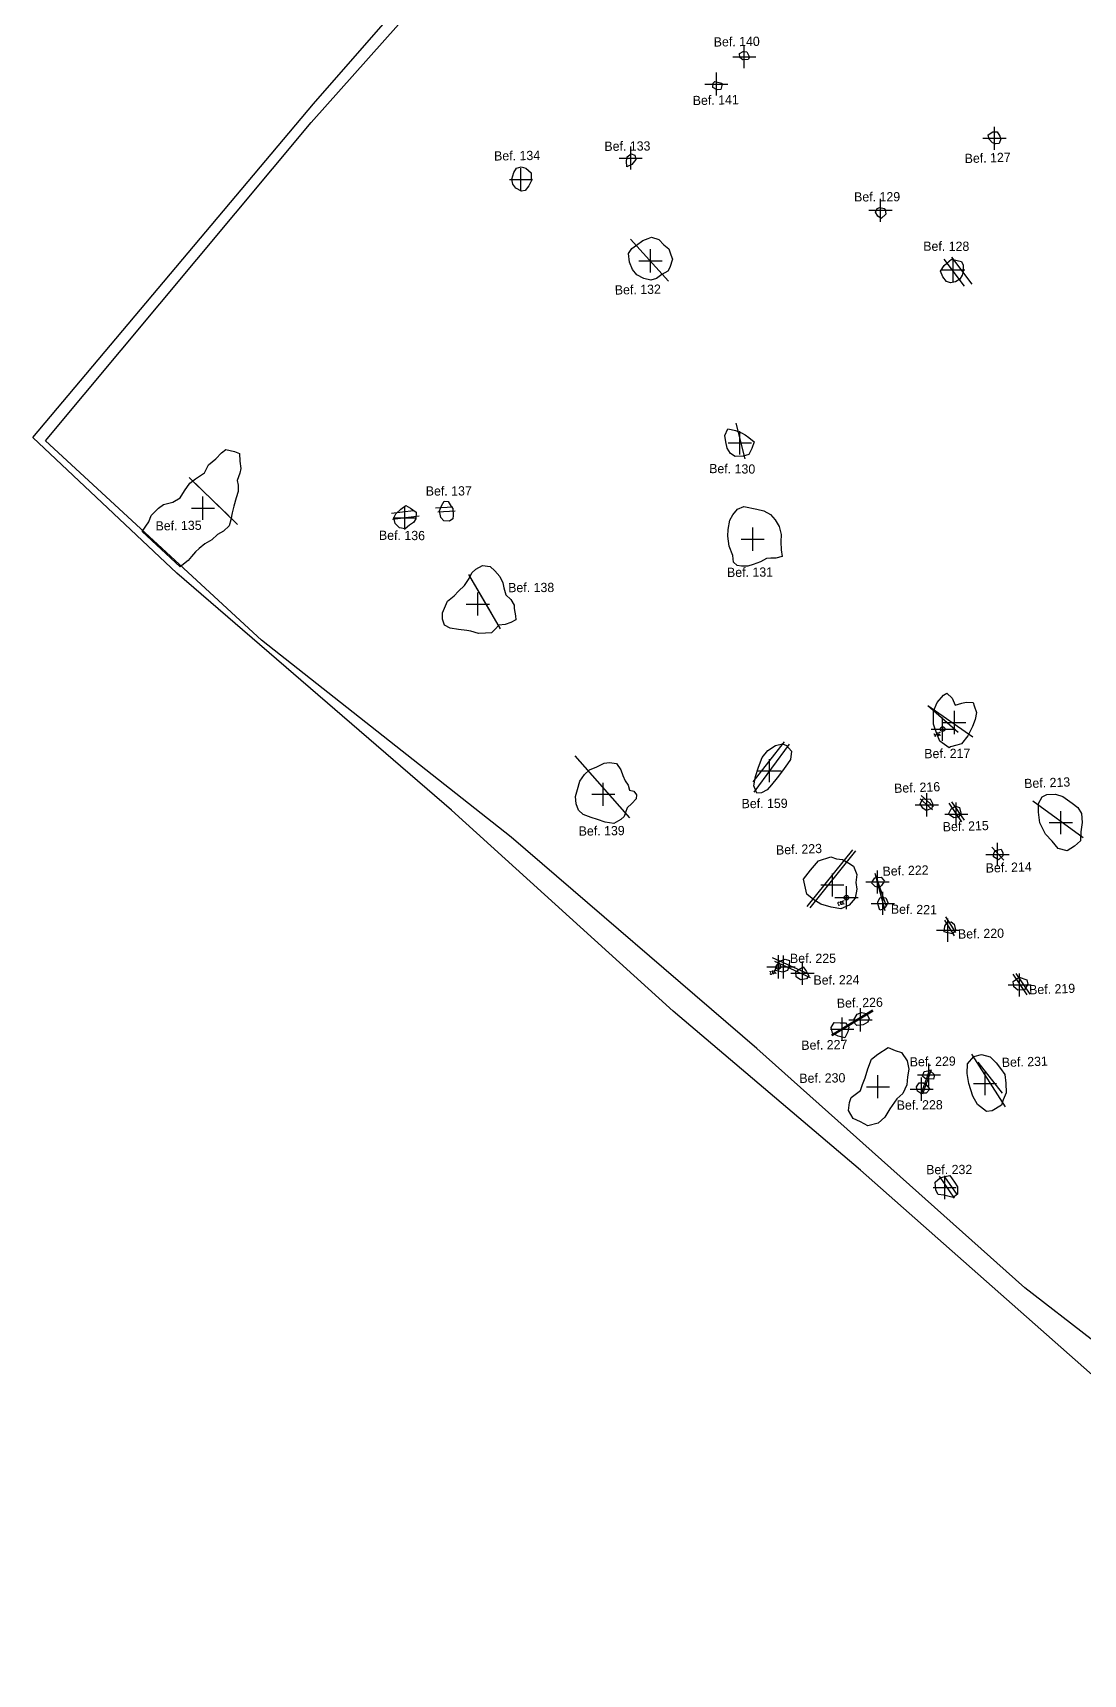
# Model space of a CAD drawing. Header units: metres. Extents: x 4462689 to 4462813, y 5793999 to 5794154.
# Drawn here: x 4462692.12 to 4462714.84, y 5793999.48 to 5794034.97 of the extents above; entities that cross this region are included whole.
import ezdxf
from ezdxf.enums import TextEntityAlignment as Align

# ---------------------------------------------------------------- set-up
doc = ezdxf.new("R2010")
doc.units = ezdxf.units.M
doc.header["$PDMODE"] = 2
doc.header["$PDSIZE"] = 0.25
for name, color, linetype in [('Bef.Nr.', 7, 'Continuous'), ('Befunde Pl.1', 7, 'Continuous'), ('GGok', 50, 'Continuous'), ('GGuk', 5, 'Continuous'), ('Keramik Pl.1', 60, 'Continuous'), ('Profile', 5, 'Continuous')]:
    doc.layers.add(name, color=color, linetype=linetype)
doc.layers.get('0').off()
doc.styles.add('ROMANS', font='ROMANS.shx', dxfattribs={"width": 0.75})

# ---------------------------------------------------------------- blocks, each defined once
blk = doc.blocks.new('MESSPUNKT')
for p, q in [((0.04, 0), (-0.04, 0)), ((0, -0.04), (0, 0.04))]:
    blk.add_line(p, q)
blk.add_circle((0, 0), 0.05)
at = {"style": 'ROMANS', "width": 0.75, "flags": 1}
for tag, p in [('STANDPUNKT', (-0.06, -0.05)), ('MESSWERT', (-0.06, 0.05)), ('KOORDINATEN', (-0.06, -0.15))]:
    blk.add_attdef(tag, text='', height=0.07, dxfattribs=at).set_placement(p, align=Align.RIGHT)
at = {"style": 'ROMANS', "width": 0.75}
for tag, p in [('NUMMER', (0.06, 0.05)), ('INFO', (0.06, -0.15))]:
    blk.add_attdef(tag, p, '', height=0.07, dxfattribs=at)

msp = doc.modelspace()

# ---------------------------------------------------------------- linework, layer by layer
at = {"layer": 'Bef.Nr.', "elevation": 52.77919999999999}
for points in [[(4462694.484641738, 5794024.193038963), (4462695.308755574, 5794023.427202977)], [(4462694.484641738, 5794024.193038963), (4462695.308755574, 5794023.427202977)], [(4462694.484641738, 5794024.193038963), (4462695.308755574, 5794023.427202977)], [(4462694.484641738, 5794024.193038963), (4462695.308755574, 5794023.427202977), (4462694.484641738, 5794024.193038963)], [(4462694.484641738, 5794024.193038963), (4462695.308755574, 5794023.427202977)], [(4462694.484641738, 5794024.193038963), (4462695.308755574, 5794023.427202977)]]:
    msp.add_lwpolyline(points, dxfattribs=at)
at = {"layer": 'Befunde Pl.1'}
for points in [[(4462707.564065388, 5794034.560949614, 52.7057), (4462707.626808023, 5794034.445736675, 52.71309999999999), (4462707.598149084, 5794034.399679804, 52.7192), (4462707.480929577, 5794034.39285947, 52.7333), (4462707.412919741, 5794034.444219009, 52.7284), (4462707.411834866, 5794034.529054811, 52.7339), (4462707.487137944, 5794034.573837136, 52.7082)], [(4462707.026090175, 5794033.889525098, 52.7419), (4462707.027428968, 5794033.837456896, 52.747), (4462707.005524279, 5794033.751743628, 52.7373), (4462706.921831546, 5794033.742489089, 52.7288), (4462706.832768031, 5794033.794287351, 52.7407), (4462706.842305927, 5794033.886459139, 52.7317), (4462706.876100136, 5794033.919994068, 52.74989999999999)], [(4462712.984803425, 5794032.836087918, 52.8102), (4462713.041818134, 5794032.736547912, 52.8197), (4462713.06275524, 5794032.684084613, 52.80499999999999), (4462713.026909193, 5794032.582559687, 52.8045), (4462712.95239247, 5794032.570886297, 52.81629999999999), (4462712.878581453, 5794032.594674181, 52.829), (4462712.812110545, 5794032.671699296, 52.8124), (4462712.784644235, 5794032.769034294, 52.8028), (4462712.887176699, 5794032.83052172, 52.8227)], [(4462705.144027595, 5794032.327314413, 52.72), (4462705.164900811, 5794032.236044984, 52.7282), (4462705.077658486, 5794032.128090239, 52.7251), (4462704.969189329, 5794032.079437365, 52.7389), (4462704.966384083, 5794032.199944588, 52.7393), (4462704.979874393, 5794032.292396421, 52.74219999999999), (4462705.063422705, 5794032.359180249, 52.7437)], [(4462702.789054503, 5794032.048745542, 52.7239), (4462702.903284508, 5794031.948960844, 52.7239), (4462702.899163621, 5794031.832577778, 52.7269), (4462702.918143794, 5794031.792307529, 52.72289999999999), (4462702.848175409, 5794031.668306258, 52.7385), (4462702.768333891, 5794031.566561027, 52.7454), (4462702.688929688, 5794031.551378714, 52.755), (4462702.570638059, 5794031.618358789, 52.7526), (4462702.503556521, 5794031.703894904, 52.756), (4462702.482988381, 5794031.812676528, 52.7485), (4462702.526871352, 5794031.954926115, 52.7472), (4462702.583185648, 5794032.049777157, 52.7373), (4462702.681962496, 5794032.073998307, 52.7314)], [(4462710.538427462, 5794031.173393475, 52.819), (4462710.559039965, 5794031.145401072, 52.8339), (4462710.575908845, 5794031.054870079, 52.8504), (4462710.474381202, 5794030.961346885, 52.8546), (4462710.399205284, 5794031.008826057, 52.8542), (4462710.353383427, 5794031.097586449, 52.835), (4462710.38521808, 5794031.173025198, 52.8099), (4462710.441057419, 5794031.199770261, 52.8241)], [(4462705.66286229, 5794030.504933674, 52.803), (4462705.773274458, 5794030.386436571, 52.7883), (4462705.876815012, 5794030.306431299, 52.78459999999999), (4462705.92214992, 5794030.17483724, 52.7941), (4462705.960097369, 5794030.076445976, 52.7931), (4462705.901121534, 5794029.900142087, 52.77599999999999), (4462705.856803037, 5794029.82267267, 52.783), (4462705.728391322, 5794029.746885789, 52.7781), (4462705.612474821, 5794029.662506495, 52.7661), (4462705.487927789, 5794029.627624309, 52.7606), (4462705.340248918, 5794029.663218561, 52.75619999999999), (4462705.184711133, 5794029.742418859, 52.7603), (4462705.096614461, 5794029.853059839, 52.7494), (4462705.02522501, 5794030.015392973, 52.76019999999999), (4462705.009471663, 5794030.199983552, 52.76189999999999), (4462705.080865926, 5794030.311038129, 52.77219999999999), (4462705.182060076, 5794030.381058369, 52.7798), (4462705.313690061, 5794030.480770191, 52.7937), (4462705.435442027, 5794030.524641125, 52.7972), (4462705.505118115, 5794030.554997882, 52.8024)], [(4462712.214461368, 5794030.028831027, 52.8479), (4462712.247164171, 5794029.946647899, 52.8563), (4462712.250201688, 5794029.821969821, 52.8663), (4462712.223007963, 5794029.736772394, 52.8701), (4462712.173032367, 5794029.646623575, 52.8659), (4462712.083315405, 5794029.589520538, 52.8411), (4462711.976248455, 5794029.571140982, 52.84469999999999), (4462711.883590001, 5794029.595617526, 52.8361), (4462711.810876086, 5794029.697263462, 52.8373), (4462711.754750503, 5794029.820963134, 52.8349), (4462711.837534703, 5794029.942024178, 52.83689999999999), (4462711.897538437, 5794029.992624593, 52.8485), (4462711.998285402, 5794030.080275771, 52.8394)], [(4462707.231455682, 5794026.394171601, 52.83699999999999), (4462707.322486405, 5794026.377741828, 52.8437), (4462707.45290917, 5794026.323947941, 52.8324), (4462707.533578739, 5794026.280028233, 52.826), (4462707.613925255, 5794026.223956337, 52.834), (4462707.723779478, 5794026.127188679, 52.8434), (4462707.676182969, 5794025.985751264, 52.83419999999999), (4462707.608195784, 5794025.856784631, 52.8442), (4462707.485365117, 5794025.816354104, 52.8371), (4462707.313572066, 5794025.810345154, 52.8393), (4462707.213213235, 5794025.874547685, 52.8389), (4462707.144796598, 5794025.989353539, 52.844), (4462707.109651724, 5794026.127142209, 52.8534), (4462707.092276965, 5794026.267270321, 52.8603), (4462707.154380765, 5794026.407640719, 52.8558)], [(4462701.171904592, 5794024.732845141, 52.69339999999999), (4462701.208285129, 5794024.689456011, 52.7128), (4462701.210852741, 5794024.538558107, 52.7222), (4462701.20646101, 5794024.466776685, 52.7362), (4462701.131763033, 5794024.41513259, 52.73179999999999), (4462701.014130597, 5794024.422960104, 52.721), (4462700.944069354, 5794024.492988114, 52.7053), (4462700.915033673, 5794024.638825248, 52.7071), (4462700.95905737, 5794024.746344008, 52.7043), (4462701.021494688, 5794024.84512043, 52.7129), (4462701.104061876, 5794024.835623085, 52.6993)], [(4462700.289438076, 5794024.69539696, 52.7081), (4462700.410758735, 5794024.607520354, 52.7219), (4462700.409045805, 5794024.467400991, 52.7241), (4462700.359131189, 5794024.387996764, 52.7385), (4462700.270598157, 5794024.325004051, 52.7451), (4462700.176957054, 5794024.244725571, 52.7453), (4462700.049600652, 5794024.266490606, 52.7482), (4462699.960589964, 5794024.360393469, 52.7373), (4462699.927085264, 5794024.486424596, 52.7256), (4462699.977065008, 5794024.575336491, 52.7312), (4462700.080232206, 5794024.671751373, 52.7249), (4462700.189024867, 5794024.754117972, 52.7299)], [(4462707.784143088, 5794024.674667311, 52.86159999999999), (4462707.933725276, 5794024.635635419, 52.8414), (4462708.080843462, 5794024.5574983, 52.8549), (4462708.177425485, 5794024.440652576, 52.86609999999999), (4462708.264926903, 5794024.297776434, 52.86979999999999), (4462708.306855828, 5794024.125909812, 52.8637), (4462708.301748428, 5794023.963780962, 52.87279999999999), (4462708.312971296, 5794023.792175172, 52.854), (4462708.330451284, 5794023.649597789, 52.8639), (4462708.194784373, 5794023.610967498, 52.8513), (4462708.088834672, 5794023.613813675, 52.8678), (4462707.994166458, 5794023.608378668, 52.8723), (4462707.862199427, 5794023.536848512, 52.8862), (4462707.702800989, 5794023.479924106, 52.88), (4462707.585266272, 5794023.436916196, 52.86129999999999), (4462707.452265217, 5794023.442291055, 52.8675), (4462707.355572937, 5794023.454602966, 52.8558), (4462707.280911937, 5794023.529345022, 52.8687), (4462707.262446341, 5794023.669299699, 52.8749), (4462707.185237706, 5794023.874518111, 52.87819999999999), (4462707.15872086, 5794024.086503529, 52.8628), (4462707.160118106, 5794024.233970703, 52.8777), (4462707.200739608, 5794024.437498449, 52.8696), (4462707.267509535, 5794024.553364003, 52.8545), (4462707.366645505, 5794024.673000408, 52.8436), (4462707.503313684, 5794024.731279555, 52.8397)], [(4462702.013591347, 5794023.435111711, 52.7976), (4462702.115099708, 5794023.339116436, 52.7875), (4462702.221238864, 5794023.214687102, 52.784), (4462702.286988716, 5794023.077849945, 52.7876), (4462702.310792336, 5794022.973396331, 52.7869), (4462702.350875852, 5794022.823861178, 52.7868), (4462702.464476797, 5794022.716385949, 52.7864), (4462702.53713419, 5794022.595433879, 52.7983), (4462702.537212408, 5794022.521484612, 52.78459999999999), (4462702.565540072, 5794022.362572362, 52.7758), (4462702.567889217, 5794022.276819161, 52.7824), (4462702.462867693, 5794022.219858828, 52.78649999999999), (4462702.336626727, 5794022.176603438, 52.8014), (4462702.199545762, 5794022.161858297, 52.7888), (4462702.123396424, 5794022.08013475, 52.7984), (4462702.04334383, 5794021.997937291, 52.7911), (4462701.910842956, 5794021.991575037, 52.7972), (4462701.759481131, 5794021.982699907, 52.7918), (4462701.596913533, 5794022.031850553, 52.7904), (4462701.508270477, 5794022.052290192, 52.7856), (4462701.32852635, 5794022.073976556, 52.7941), (4462701.148444721, 5794022.102283047, 52.7942), (4462701.02458432, 5794022.166406764, 52.76839999999999), (4462700.984888082, 5794022.294478692, 52.7761), (4462700.984297834, 5794022.434323539, 52.77499999999999), (4462701.044743794, 5794022.584486872, 52.7847), (4462701.08814811, 5794022.681428942, 52.7689), (4462701.236828201, 5794022.795677401, 52.7746), (4462701.329291358, 5794022.901757864, 52.7765), (4462701.456173491, 5794023.021414557, 52.78669999999999), (4462701.560758248, 5794023.172453522, 52.7845), (4462701.615386741, 5794023.292668279, 52.7827), (4462701.702176827, 5794023.376367809, 52.788), (4462701.848917055, 5794023.454326227, 52.7855)], [(4462712.0756042, 5794020.43314126, 52.7117), (4462712.215204168, 5794020.477823912, 52.69429999999999), (4462712.312665133, 5794020.496656328, 52.69829999999999), (4462712.465082772, 5794020.494451058, 52.69339999999999), (4462712.486647413, 5794020.421204444, 52.7008), (4462712.539277447, 5794020.276707631, 52.70129999999999), (4462712.504939479, 5794020.12326059, 52.6911), (4462712.446092211, 5794019.973708962, 52.6901), (4462712.344857248, 5794019.771214883, 52.6944), (4462712.213088423, 5794019.597189264, 52.7156), (4462712.112849602, 5794019.567748665, 52.70459999999999), (4462711.972651139, 5794019.535190854, 52.7298), (4462711.947561484, 5794019.509640332, 52.7303), (4462711.743816178, 5794019.658529617, 52.72829999999999), (4462711.676644284, 5794019.814401155, 52.7271), (4462711.609120589, 5794020.024551294, 52.726), (4462711.608577754, 5794020.302133057, 52.7329), (4462711.682863063, 5794020.491294239, 52.7476), (4462711.821211776, 5794020.648728142, 52.73189999999999), (4462711.894285408, 5794020.692945156, 52.74219999999999), (4462712.008317711, 5794020.587023611, 52.7333)], [(4462708.422878842, 5794019.564396428, 52.7217), (4462708.533399002, 5794019.442625438, 52.7266), (4462708.512941579, 5794019.258034692, 52.73369999999999), (4462708.445142561, 5794019.16697722, 52.7616), (4462708.340151028, 5794019.01428764, 52.7736), (4462708.221037168, 5794018.863588011, 52.7779), (4462708.100486988, 5794018.714484308, 52.7758), (4462708.004176646, 5794018.605674527, 52.7612), (4462707.883666683, 5794018.53859697, 52.76099999999999), (4462707.783615265, 5794018.53282861, 52.768), (4462707.719403268, 5794018.688419034, 52.78159999999999), (4462707.758122837, 5794018.894972114, 52.7705), (4462707.82089577, 5794019.09617303, 52.7848), (4462707.898396891, 5794019.302759152, 52.7751), (4462708.01835718, 5794019.454189232, 52.7832), (4462708.190600444, 5794019.564611865, 52.78159999999999), (4462708.342297146, 5794019.59657764, 52.74329999999999)], [(4462704.746062304, 5794019.175139194, 52.8562), (4462704.839121431, 5794019.038417876, 52.854), (4462704.883374874, 5794018.911088843, 52.8413), (4462704.931653846, 5794018.798398289, 52.8228), (4462705.000581557, 5794018.704767629, 52.8243), (4462705.031907807, 5794018.599126557, 52.8339), (4462705.124353347, 5794018.573048555, 52.8252), (4462705.177002406, 5794018.49520097, 52.8085), (4462705.174985445, 5794018.409578649, 52.8045), (4462705.081693524, 5794018.304732344, 52.8101), (4462704.980313353, 5794018.210627557, 52.8145), (4462704.944740129, 5794018.114536373, 52.832), (4462704.914386041, 5794018.024307834, 52.8349), (4462704.844512107, 5794017.958928072, 52.8268), (4462704.690553874, 5794017.878107762, 52.8307), (4462704.505936855, 5794017.906399043, 52.84729999999999), (4462704.339873851, 5794017.963638703, 52.8461), (4462704.19808051, 5794018.001653808, 52.86719999999999), (4462704.024065666, 5794018.072351853, 52.8513), (4462703.922515061, 5794018.166479454, 52.8408), (4462703.877739934, 5794018.297493302, 52.8566), (4462703.863924781, 5794018.461013916, 52.8629), (4462703.902271235, 5794018.612485595, 52.8621), (4462703.952908121, 5794018.787500325, 52.8516), (4462704.052194472, 5794018.934616675, 52.84449999999999), (4462704.165381032, 5794019.037492388, 52.8553), (4462704.325300846, 5794019.098056595, 52.8624), (4462704.478031525, 5794019.183311214, 52.8571), (4462704.594041142, 5794019.196530468, 52.8465)], [(4462711.536134035, 5794018.406681827, 52.7192), (4462711.584789365, 5794018.304712671, 52.7451), (4462711.56644476, 5794018.198856516, 52.7371), (4462711.448013073, 5794018.155724329, 52.7453), (4462711.372694906, 5794018.209460476, 52.72739999999999), (4462711.318933964, 5794018.300643869, 52.72829999999999), (4462711.37404912, 5794018.405919977, 52.7266), (4462711.464329726, 5794018.403433567, 52.7343)], [(4462714.406500658, 5794018.460328296, 52.6252), (4462714.608955738, 5794018.312865651, 52.60979999999999), (4462714.728302419, 5794018.220568254, 52.6196), (4462714.808047244, 5794018.090787351, 52.6318), (4462714.824513686, 5794017.896061117, 52.6294), (4462714.793048835, 5794017.695886835, 52.6607), (4462714.785920923, 5794017.499820283, 52.6522), (4462714.656585371, 5794017.381295287, 52.6726), (4462714.496484306, 5794017.280760374, 52.7069), (4462714.303521877, 5794017.331385576, 52.6947), (4462714.173943657, 5794017.494954537, 52.6905), (4462714.031958713, 5794017.640728185, 52.6969), (4462713.90789255, 5794017.889155069, 52.69429999999999), (4462713.874569079, 5794018.120253828, 52.7033), (4462713.879623625, 5794018.305375009, 52.6961), (4462713.955166766, 5794018.452144945, 52.6875), (4462714.057658681, 5794018.50402777, 52.6828), (4462714.24751541, 5794018.51162528, 52.6637)], [(4462712.170341764, 5794018.219314543, 52.7241), (4462712.19559584, 5794018.101817304, 52.7301), (4462712.14505355, 5794018.014310235, 52.728), (4462712.045347926, 5794017.9994479, 52.7351), (4462711.932478669, 5794018.076778235, 52.736), (4462711.987009157, 5794018.190056105, 52.7271), (4462712.083874536, 5794018.249074903, 52.71209999999999)], [(4462709.383844916, 5794017.153017859, 52.6867), (4462709.505936407, 5794017.110110197, 52.6832), (4462709.639356995, 5794017.095350564, 52.6976), (4462709.771417789, 5794017.015974518, 52.6951), (4462709.877195464, 5794016.948709939, 52.712), (4462709.946872245, 5794016.769126682, 52.717), (4462709.928791117, 5794016.599168884, 52.7054), (4462709.945706103, 5794016.451496331, 52.7102), (4462709.911048779, 5794016.263098639, 52.7066), (4462709.782286691, 5794016.110984194, 52.7099), (4462709.598197082, 5794016.032633729, 52.7242), (4462709.388734957, 5794016.063703626, 52.74429999999999), (4462709.170997773, 5794016.132290498, 52.7617), (4462709.017029645, 5794016.220760974, 52.7289), (4462708.865671608, 5794016.348167391, 52.7524), (4462708.819398844, 5794016.542454117, 52.7188), (4462708.794201601, 5794016.671932874, 52.7258), (4462708.946568627, 5794016.865624562, 52.7139), (4462709.114945774, 5794017.065748662, 52.69529999999999)], [(4462713.06977441, 5794017.319996251, 52.7031), (4462713.107781148, 5794017.240086503, 52.6977), (4462713.102556195, 5794017.17810078, 52.7001), (4462713.010800746, 5794017.092420051, 52.7061), (4462712.904880056, 5794017.151704682, 52.7021), (4462712.910904427, 5794017.228439336, 52.70649999999999), (4462712.942852916, 5794017.291630348, 52.6996)], [(4462710.471740353, 5794016.713114559, 52.6902), (4462710.543407824, 5794016.626987479, 52.7042), (4462710.483896142, 5794016.53091303, 52.7071), (4462710.429584074, 5794016.482684312, 52.7109), (4462710.345465039, 5794016.513762247, 52.7119), (4462710.26308616, 5794016.590054909, 52.7125), (4462710.334186863, 5794016.701860365, 52.7022)], [(4462710.574216325, 5794016.270731201, 52.7051), (4462710.616743102, 5794016.166485898, 52.71209999999999), (4462710.57758338, 5794016.069485299, 52.7145), (4462710.517812988, 5794016.021626336, 52.71309999999999), (4462710.443359561, 5794015.998311383, 52.71049999999999), (4462710.402866813, 5794016.13969592, 52.71209999999999), (4462710.404489606, 5794016.183746078, 52.7136), (4462710.448307925, 5794016.27295261, 52.72079999999999)], [(4462711.985556246, 5794015.744890325, 52.6829), (4462712.049605371, 5794015.69572459, 52.6706), (4462712.078820158, 5794015.576033545, 52.67479999999999), (4462712.017653402, 5794015.488927414, 52.6783), (4462711.916149524, 5794015.511264219, 52.6839), (4462711.834993459, 5794015.533911802, 52.6703), (4462711.853293818, 5794015.652961822, 52.6836), (4462711.90024961, 5794015.739559474, 52.6758)], [(4462708.397036351, 5794014.939468937, 52.7509), (4462708.492431034, 5794014.909083669, 52.751), (4462708.486020172, 5794014.802952236, 52.7533), (4462708.443916075, 5794014.694372749, 52.77689999999999), (4462708.347612003, 5794014.663247589, 52.7838), (4462708.178216131, 5794014.694573119, 52.7767), (4462708.218533965, 5794014.815079435, 52.7737), (4462708.292439723, 5794014.907685371, 52.7603)], [(4462708.788583309, 5794014.774547169, 52.766), (4462708.84916101, 5794014.682925818, 52.77219999999999), (4462708.908371218, 5794014.579609597, 52.7766), (4462708.857958875, 5794014.518442483, 52.7787), (4462708.727004319, 5794014.492148873, 52.7642), (4462708.632787557, 5794014.561829085, 52.7785), (4462708.625529573, 5794014.664907218, 52.7645), (4462708.691055686, 5794014.717733237, 52.7629)], [(4462713.62244595, 5794014.491467272, 52.73859999999999), (4462713.644674836, 5794014.400954254, 52.75619999999999), (4462713.575875169, 5794014.275598696, 52.7693), (4462713.43226102, 5794014.270751408, 52.7549), (4462713.340747304, 5794014.34441829, 52.74709999999999), (4462713.32815358, 5794014.454706133, 52.7432), (4462713.461875215, 5794014.552678702, 52.7287)], [(4462710.157030757, 5794013.767708617, 52.7417), (4462710.216585376, 5794013.655710727, 52.73939999999999), (4462710.187710618, 5794013.579990861, 52.7395), (4462710.084641567, 5794013.519399022, 52.7409), (4462709.948143579, 5794013.504389046, 52.7472), (4462709.905956471, 5794013.550741908, 52.7477), (4462709.884974499, 5794013.631048301, 52.7626), (4462709.952222174, 5794013.749098292, 52.7515), (4462710.051286435, 5794013.788867026, 52.7343)], [(4462709.589913441, 5794013.563142835, 52.7495), (4462709.700790101, 5794013.566497875, 52.7523), (4462709.77181776, 5794013.468654113, 52.7566), (4462709.750447512, 5794013.368220641, 52.7604), (4462709.687353337, 5794013.241113695, 52.7585), (4462709.541715575, 5794013.275574868, 52.75439999999999), (4462709.420633338, 5794013.34298215, 52.765), (4462709.390966764, 5794013.459979521, 52.7653), (4462709.460108388, 5794013.570153409, 52.7524)], [(4462710.914201064, 5794012.923308684, 52.7335), (4462711.033248535, 5794012.739428315, 52.71519999999999), (4462711.071849192, 5794012.561972182, 52.7374), (4462711.042841742, 5794012.39564005, 52.7344), (4462711.027083153, 5794012.220184453, 52.7415), (4462710.945333742, 5794012.036455321, 52.7505), (4462710.811043577, 5794011.919975272, 52.7481), (4462710.659285037, 5794011.703947969, 52.7451), (4462710.551076618, 5794011.526921142, 52.7495), (4462710.40975602, 5794011.395040672, 52.7406), (4462710.183712502, 5794011.336898364, 52.7582), (4462710.025565529, 5794011.420285804, 52.76939999999999), (4462709.867917355, 5794011.49234844, 52.762), (4462709.768198142, 5794011.669575352, 52.7885), (4462709.789020721, 5794011.839299806, 52.7945), (4462709.823711255, 5794011.952705171, 52.7695), (4462710.024126342, 5794012.102561781, 52.7556), (4462710.071771245, 5794012.229568408, 52.7626), (4462710.124649879, 5794012.372551519, 52.7468), (4462710.187657846, 5794012.568756962, 52.73489999999999), (4462710.264134956, 5794012.776940394, 52.7244), (4462710.402506269, 5794012.884241977, 52.7252), (4462710.622704165, 5794013.02931419, 52.73189999999999), (4462710.775233659, 5794012.964825798, 52.7453)], [(4462712.830712438, 5794012.82680316, 52.76209999999999), (4462712.96387837, 5794012.699942077, 52.7681), (4462713.053645326, 5794012.575797389, 52.76299999999999), (4462713.151894866, 5794012.446272573, 52.7809), (4462713.170627465, 5794012.255628561, 52.7969), (4462713.17797566, 5794012.053328847, 52.8053), (4462713.11439115, 5794011.898862086, 52.7896), (4462713.08008036, 5794011.78070427, 52.7753), (4462712.877042712, 5794011.660719421, 52.786), (4462712.754707912, 5794011.645999479, 52.80339999999999), (4462712.558063246, 5794011.796586082, 52.7953), (4462712.455594285, 5794011.976520189, 52.78719999999999), (4462712.371864884, 5794012.253022607, 52.7751), (4462712.336352067, 5794012.471599115, 52.7843), (4462712.340248025, 5794012.676749965, 52.77239999999999), (4462712.477209576, 5794012.835585931, 52.76679999999999), (4462712.645822739, 5794012.878546854, 52.76769999999999)], [(4462711.528244168, 5794012.536362849, 52.74969999999999), (4462711.628889814, 5794012.437260207, 52.7577), (4462711.607748451, 5794012.348129725, 52.7706), (4462711.425757522, 5794012.359961552, 52.77129999999999), (4462711.366439036, 5794012.408779348, 52.7708), (4462711.403836, 5794012.510697537, 52.7618)], [(4462711.298692728, 5794012.265843391, 52.7617), (4462711.392335857, 5794012.265963401, 52.7617), (4462711.444744491, 5794012.223646679, 52.7599), (4462711.523100605, 5794012.131890919, 52.7552), (4462711.449022796, 5794012.03996351, 52.7661), (4462711.325631872, 5794012.043648583, 52.7592), (4462711.260160563, 5794012.08296255, 52.7589), (4462711.239505481, 5794012.181508821, 52.75929999999999)], [(4462711.960221169, 5794010.259904121, 52.77029999999999), (4462712.057870377, 5794010.121354915, 52.7671), (4462712.127946688, 5794010.017905359, 52.7886), (4462712.125240783, 5794009.855663293, 52.8157), (4462712.032670848, 5794009.78865518, 52.8143), (4462711.828682709, 5794009.836381473, 52.80599999999999), (4462711.703703535, 5794009.850805609, 52.792), (4462711.657006209, 5794009.947494024, 52.7812), (4462711.64409463, 5794010.116401991, 52.7829), (4462711.746938157, 5794010.215313918, 52.774), (4462711.852005931, 5794010.244018844, 52.77899999999999)]]:
    msp.add_polyline3d(points, close=True, dxfattribs=at)
msp.add_polyline3d([(4462694.484641738, 5794024.193038963, 52.77919999999999), (4462694.629771092, 5794024.396965693, 52.7693), (4462694.682375519, 5794024.53492737, 52.7547), (4462694.839486867, 5794024.695261876, 52.7301), (4462694.949860556, 5794024.776275572, 52.7102), (4462695.147482458, 5794024.826076308, 52.7268), (4462695.309687622, 5794024.921161193, 52.7209), (4462695.405070714, 5794025.067803634, 52.7247), (4462695.518242353, 5794025.232987048, 52.71589999999999), (4462695.64298599, 5794025.332190702, 52.7115), (4462695.830673757, 5794025.458599809, 52.721), (4462695.918268146, 5794025.635145195, 52.7296), (4462696.076538702, 5794025.7608008, 52.7175), (4462696.204860684, 5794025.892273873, 52.7268), (4462696.293931374, 5794025.961283308, 52.7214), (4462696.484379854, 5794025.922606746, 52.6967), (4462696.59087737, 5794025.879355744, 52.693), (4462696.598748466, 5794025.709169682, 52.7061), (4462696.623685953, 5794025.555897173, 52.7137), (4462696.596265035, 5794025.451659831, 52.71799999999999), (4462696.540633439, 5794025.29064699, 52.7362), (4462696.560590947, 5794025.190376365, 52.7326), (4462696.561019895, 5794025.055236194, 52.73489999999999), (4462696.522309673, 5794024.9182185, 52.7474), (4462696.468606591, 5794024.739021851, 52.7436), (4462696.431656669, 5794024.590586568, 52.7494), (4462696.403411613, 5794024.442811073, 52.75179999999999), (4462696.36908485, 5794024.314951724, 52.7718), (4462696.242337744, 5794024.19842421, 52.7898), (4462696.114528054, 5794024.123924794, 52.7859), (4462695.992316339, 5794024.007412491, 52.7868), (4462695.838000485, 5794023.924747701, 52.7815), (4462695.721059524, 5794023.820404178, 52.7849), (4462695.636611786, 5794023.746996074, 52.76379999999999), (4462695.555578353, 5794023.646289754, 52.7783), (4462695.479292603, 5794023.561849335, 52.7728), (4462695.308755574, 5794023.427202977, 52.78819999999999)], dxfattribs=at)
for p in [(4462707.512895731, 5794034.45801509, 52.72619999999999), (4462706.908000278, 5794033.867422014, 52.7642), (4462712.925320946, 5794032.695144223, 52.8092), (4462705.05444597, 5794032.266015943, 52.7329), (4462702.680090006, 5794031.80065284, 52.7352), (4462710.457758538, 5794031.137567023, 52.8518), (4462705.481946706, 5794030.044234291, 52.7955), (4462712.030064868, 5794029.846722211, 52.81539999999999), (4462707.415406406, 5794026.108934399, 52.8506), (4462695.801150992, 5794024.693781677, 52.757), (4462700.168835998, 5794024.482214811, 52.7383), (4462707.693671629, 5794024.025310672, 52.8514), (4462701.747785253, 5794022.620799755, 52.7972), (4462712.057894903, 5794020.05828946, 52.7258), (4462711.802519617, 5794019.916058228, 52.7467), (4462708.056518287, 5794019.017265554, 52.7883), (4462704.460388243, 5794018.50671937, 52.8611), (4462711.461354671, 5794018.278056221, 52.7463), (4462712.098662088, 5794018.077650843, 52.7383), (4462714.360111279, 5794017.893848856, 52.6902), (4462712.989177101, 5794017.204957458, 52.7171), (4462709.418111277, 5794016.546741795, 52.74), (4462710.394614325, 5794016.611645226, 52.7059), (4462709.722497942, 5794016.271100637, 52.7359), (4462710.508224931, 5794016.146913044, 52.7201), (4462711.919232599, 5794015.568270753, 52.6806), (4462708.249933926, 5794014.774244494, 52.7661), (4462708.361412921, 5794014.771562382, 52.77309999999999), (4462708.770416144, 5794014.637477101, 52.78249999999999), (4462713.469013095, 5794014.384163686, 52.7599), (4462710.026576574, 5794013.628370195, 52.7425), (4462709.630842765, 5794013.428987365, 52.7576), (4462710.404765473, 5794012.181644151, 52.79379999999999), (4462711.347872366, 5794012.130478651, 52.7584), (4462711.506678671, 5794012.436292527, 52.7661), (4462712.721442366, 5794012.250362859, 52.8031), (4462711.847240513, 5794010.001611396, 52.8083)]:
    msp.add_point(p, dxfattribs=at)
at = {"layer": 'GGok'}
msp.add_polyline3d([(4462759.697810051, 5794040.330263775, 53.0274), (4462753.496505823, 5794033.111721236, 52.9272), (4462747.659325363, 5794026.355147336, 53.0207), (4462742.081913492, 5794020.130333803, 53.0679), (4462732.99178857, 5794009.725717699, 53.4017), (4462726.854134267, 5794002.728921903, 53.37939999999999), (4462723.967373754, 5793999.478170629, 53.4377), (4462723.962841129, 5793999.477330803, 53.4303), (4462717.082679041, 5794004.140314788, 53.23789999999999), (4462710.026214337, 5794010.380653177, 53.2479), (4462705.97530359, 5794013.818757533, 53.2535), (4462701.176234767, 5794018.162144576, 53.2271), (4462695.233322572, 5794023.290983771, 53.229), (4462692.120014175, 5794026.221983134, 53.268), (4462698.194016235, 5794033.438886068, 53.2864), (4462704.530203929, 5794040.691011502, 53.3545)], dxfattribs=at)
msp.add_polyline3d([(4462759.697810051, 5794040.330263775, 53.0274), (4462753.496505823, 5794033.111721236, 52.9272), (4462747.659325363, 5794026.355147336, 53.0207), (4462742.081913492, 5794020.130333803, 53.0679), (4462732.99178857, 5794009.725717699, 53.4017), (4462726.854134267, 5794002.728921903, 53.37939999999999), (4462723.967373754, 5793999.478170629, 53.4377), (4462723.962841129, 5793999.477330803, 53.4303), (4462717.082679041, 5794004.140314788, 53.23789999999999), (4462710.026214337, 5794010.380653177, 53.2479), (4462705.97530359, 5794013.818757533, 53.2535), (4462701.176234767, 5794018.162144576, 53.2271), (4462695.233322572, 5794023.290983771, 53.229), (4462692.120014175, 5794026.221983134, 53.268), (4462698.194016235, 5794033.438886068, 53.2864), (4462704.530203929, 5794040.691011502, 53.3545)], dxfattribs=at)
at = {"layer": 'GGuk'}
msp.add_polyline3d([(4462759.689842618, 5794040.550872954, 52.6191), (4462754.175911222, 5794034.164403123, 52.52439999999999), (4462748.413842071, 5794027.59658086, 52.5662), (4462743.376749528, 5794021.850455561, 52.5934), (4462736.569781731, 5794014.125720244, 52.6271), (4462730.705512988, 5794007.53456274, 52.7577), (4462727.032513872, 5794003.367246871, 52.69639999999999), (4462724.009087928, 5793999.70302104, 52.7734), (4462720.759818559, 5794002.285305586, 52.812), (4462713.582265451, 5794007.835511206, 52.9427), (4462707.780777273, 5794013.007535443, 52.9273), (4462702.470237221, 5794017.577871098, 52.9549), (4462697.065283306, 5794021.842730091, 52.849), (4462692.392629525, 5794026.148535531, 52.7805), (4462698.142260028, 5794033.033530206, 52.6494), (4462704.045836754, 5794039.670246711, 52.61829999999999)], dxfattribs=at)
at = {"layer": 'Profile'}
for points in [[(4462705.872241174, 5794029.601894514, 52.7596), (4462705.048984163, 5794030.510005572, 52.7683)], [(4462705.872241174, 5794029.601894514, 52.7596), (4462705.048984163, 5794030.510005572, 52.7683)], [(4462712.441404675, 5794029.536611417, 52.8299), (4462711.998668504, 5794030.125146398, 52.8204)], [(4462712.278127365, 5794029.493097545, 52.8299), (4462711.835391194, 5794030.081632525, 52.8204)], [(4462707.531196488, 5794025.760918326, 52.8108), (4462707.335994666, 5794026.529930581, 52.7955)], [(4462707.531196488, 5794025.760918326, 52.8108), (4462707.335994666, 5794026.529930581, 52.7955)], [(4462696.550407583, 5794024.3417177, 52.7338), (4462695.499933685, 5794025.357161452, 52.7027)], [(4462696.360906197, 5794024.526222521, 52.7338), (4462695.62707652, 5794025.237887474, 52.7027)], [(4462700.355876873, 5794024.63517955, 52.7111), (4462699.880827591, 5794024.582192846, 52.7038)], [(4462700.477484759, 5794024.522353407, 52.7111), (4462699.902229977, 5794024.450546747, 52.7038)], [(4462701.209645089, 5794024.717861653, 52.6858), (4462700.830449477, 5794024.692894128, 52.67759999999999)], [(4462701.259217148, 5794024.632922448, 52.6858), (4462700.880021535, 5794024.607954922, 52.67759999999999)], [(4462702.043291592, 5794022.425748112, 52.7783), (4462701.554529043, 5794023.258048189, 52.7611)], [(4462702.236964581, 5794022.087044827, 52.7783), (4462701.554529043, 5794023.258048189, 52.7611)], [(4462712.135903887, 5794019.84584613, 52.6847), (4462711.482886986, 5794020.420263624, 52.6885)], [(4462712.455488879, 5794019.740248534, 52.6847), (4462711.482886986, 5794020.420263624, 52.6885)], [(4462708.372082561, 5794019.639412547, 52.6951), (4462707.698171049, 5794018.778256289, 52.726)], [(4462708.486219944, 5794019.594227669, 52.7217), (4462707.719935451, 5794018.554781622, 52.726)], [(4462703.846085974, 5794019.339786871, 52.8541), (4462705.026722074, 5794017.997496165, 52.81179999999999)], [(4462703.846085974, 5794019.339786871, 52.8541), (4462705.026722074, 5794017.997496165, 52.81179999999999)], [(4462711.585110861, 5794018.172761911, 52.7265), (4462711.320438529, 5794018.408954217, 52.71989999999999)], [(4462711.603448179, 5794018.24455331, 52.7265), (4462711.338775846, 5794018.480745616, 52.71989999999999)], [(4462712.216342295, 5794017.911658853, 52.7224), (4462711.941829036, 5794018.312379504, 52.7073)], [(4462712.275939783, 5794017.945262327, 52.7224), (4462712.001426523, 5794018.345982977, 52.7073)], [(4462714.843821635, 5794017.562783031, 52.5786), (4462713.751827713, 5794018.356946366, 52.63049999999999)], [(4462714.843821635, 5794017.562783031, 52.5786), (4462713.751827713, 5794018.356946366, 52.63049999999999)], [(4462713.130314683, 5794017.080427209, 52.71679999999999), (4462712.864528914, 5794017.366578402, 52.7109)], [(4462713.130314683, 5794017.080427209, 52.71679999999999), (4462712.864528914, 5794017.366578402, 52.7109)], [(4462708.873243804, 5794016.079073743, 52.7091), (4462709.860541855, 5794017.307730102, 52.6404)], [(4462708.938203955, 5794016.052020395, 52.7091), (4462709.925502005, 5794017.280676754, 52.6404)], [(4462710.588259148, 5794016.082715113, 52.6978), (4462710.340620159, 5794016.794070251, 52.6856)], [(4462710.561416335, 5794015.989563249, 52.6978), (4462710.340620159, 5794016.794070251, 52.6856)], [(4462712.062290221, 5794015.444100835, 52.6642), (4462711.849658553, 5794015.783861182, 52.6758)], [(4462712.085937106, 5794015.515010851, 52.6642), (4462711.873305439, 5794015.854771198, 52.6758)], [(4462708.899999226, 5794014.617101993, 52.7639), (4462708.124609811, 5794014.971079543, 52.7616)], [(4462708.946641368, 5794014.534959115, 52.7639), (4462708.171251953, 5794014.888936664, 52.7616)], [(4462713.631911026, 5794014.170258013, 52.7511), (4462713.332219142, 5794014.615351255, 52.7015)], [(4462713.6935889, 5794014.185672684, 52.7511), (4462713.393897016, 5794014.630765927, 52.7015)], [(4462709.398196809, 5794013.307375239, 52.75079999999999), (4462710.285390551, 5794013.84451398, 52.71889999999999)], [(4462709.413589729, 5794013.287372946, 52.75079999999999), (4462710.300783471, 5794013.824511686, 52.71889999999999)], [(4462713.162612321, 5794011.745779734, 52.75159999999999), (4462712.437788709, 5794012.88877655, 52.7354)], [(4462713.10071887, 5794012.041476491, 52.75159999999999), (4462712.57263394, 5794012.716796029, 52.7354)], [(4462711.336122576, 5794012.022429933, 52.746), (4462711.524832204, 5794012.552884838, 52.7502)], [(4462711.374047372, 5794012.027657986, 52.746), (4462711.562757, 5794012.558112891, 52.7502)], [(4462712.056363825, 5794009.774496466, 52.8028), (4462711.732373985, 5794010.24583915, 52.793)], [(4462712.115499772, 5794009.852986972, 52.8028), (4462711.850239645, 5794010.235524126, 52.793)]]:
    msp.add_polyline3d(points, dxfattribs=at)

# ---------------------------------------------------------------- block references
at = {"layer": 'Keramik Pl.1'}
ref = msp.add_blockref('MESSPUNKT', (4462711.802519617, 5794019.916058228, 52.7467), dxfattribs=dict(at, rotation=194.2283887535801))
ref.add_attrib('NUMMER', '394', (4462711.756649581, 5794019.852844782, 52.7467), dxfattribs={"layer": '0', "color": 0, "height": 0.07, "rotation": 194.2283887226185, "style": 'ROMANS', "width": 0.75})
ref = msp.add_blockref('MESSPUNKT', (4462711.802519617, 5794019.916058228, 52.7467), dxfattribs=dict(at, rotation=194.2283887535801))
ref.add_attrib('NUMMER', '394', (4462711.756649581, 5794019.852844782, 52.7467), dxfattribs={"layer": '0', "color": 0, "height": 0.07, "rotation": 194.2283887226185, "style": 'ROMANS', "width": 0.75})
ref = msp.add_blockref('MESSPUNKT', (4462709.722497942, 5794016.271100637, 52.7359), dxfattribs=dict(at, rotation=194.2283887535801))
ref.add_attrib('NUMMER', '393', (4462709.676627905, 5794016.207887191, 52.7359), dxfattribs={"layer": '0', "color": 0, "height": 0.07, "rotation": 194.2283887226185, "style": 'ROMANS', "width": 0.75})
ref = msp.add_blockref('MESSPUNKT', (4462709.722497942, 5794016.271100637, 52.7359), dxfattribs=dict(at, rotation=194.2283887535801))
ref.add_attrib('NUMMER', '393', (4462709.676627905, 5794016.207887191, 52.7359), dxfattribs={"layer": '0', "color": 0, "height": 0.07, "rotation": 194.2283887226185, "style": 'ROMANS', "width": 0.75})
ref = msp.add_blockref('MESSPUNKT', (4462708.249933926, 5794014.774244494, 52.7661), dxfattribs=dict(at, rotation=194.2283887535801))
ref.add_attrib('NUMMER', '392', (4462708.204063889, 5794014.711031049, 52.7661), dxfattribs={"layer": '0', "color": 0, "height": 0.07, "rotation": 194.2283887226185, "style": 'ROMANS', "width": 0.75})
ref = msp.add_blockref('MESSPUNKT', (4462708.249933926, 5794014.774244494, 52.7661), dxfattribs=dict(at, rotation=194.2283887535801))
ref.add_attrib('NUMMER', '392', (4462708.204063889, 5794014.711031049, 52.7661), dxfattribs={"layer": '0', "color": 0, "height": 0.07, "rotation": 194.2283887226185, "style": 'ROMANS', "width": 0.75})

# ---------------------------------------------------------------- texts
at = {"layer": 'Bef.Nr.', "char_height": 0.2, "attachment_point": 1}
for s, width, insert, rotation in [('Bef. 140', 48.72292589222066, (4462706.848916703, 5794034.877235081, 52.71309999999999), 0.9068523778632819), ('Bef. 141', 50.43256412248952, (4462706.394209397, 5794033.61089837, 54.4653), 1.2349748341723823), ('Bef. 133', 70.86669759547237, (4462704.484424354, 5794032.620826807, 54.4653), 0.49778781442186937), ('Bef. 134', 62.82488937810319, (4462702.097857773, 5794032.412491055, 54.4653), 0.738728869296434), ('Bef. 127', 60.6984384000123, (4462712.276402651, 5794032.35667883, 54.4653), 1.6984809017174607), ('Bef. 129', 49.98646218842072, (4462709.887764411, 5794031.526968035, 52.8504), 0.1876179986445692), ('Bef. 128', 49.37472596447986, (4462711.384222362, 5794030.460849284, 54.4653), 359.88718268321736), ('Bef. 132', 2.348508299999139, (4462704.709020625, 5794029.513543078, 54.4653), 1.0944017666417596), ('Bef. 130', 50.53219569283229, (4462706.753774331, 5794025.652306408, 54.4653), 359.347686949249), ('Bef. 137', 33.52434400821022, (4462700.620881077, 5794025.165863155, 54.4653), 0.19725273032868398), ('Bef. 135', 1.778658590034719, (4462694.773807796, 5794024.411175992, 54.4653), 0.8410829725639953), ('Bef. 136', 57.45500926062993, (4462699.609144767, 5794024.209343973, 54.4653), 359.54574269737117), ('Bef. 131', 5.181088051544179, (4462707.13755107, 5794023.405801813, 54.4653), 0.4987337708105668), ('Bef. 138', 2.382924104650669, (4462702.403452352, 5794023.077048113, 54.4653), 0.19802573442468177), ('Bef. 217', 2.353801018619378, (4462711.405412729, 5794019.485672082, 54.4653), 0.5270859194237348), ('Bef. 216', 36.01806225234869, (4462710.749361666, 5794018.735190269, 54.4653), 2.193473466945619), ('Bef. 213', 1.764931777630408, (4462713.563025391, 5794018.838432556, 54.4653), 2.1385880526319165), ('Bef. 159', 1.337877679989901, (4462707.452922123, 5794018.405715868, 54.4653), 0.394097799080768), ('Bef. 139', 2.224128565323667, (4462703.927192538, 5794017.810957512, 54.4653), 0.738222262294858), ('Bef. 215', 38.17525359073107, (4462711.801712333, 5794017.902706011, 54.4653), 1.7538501309906853), ('Bef. 223', 1.816597429731928, (4462708.194083959, 5794017.399790305, 54.4653), 2.13897668775432), ('Bef. 214', 33.84626730580357, (4462712.731178029, 5794017.011613509, 54.4653), 1.696690620815463), ('Bef. 222', 33.20812935112627, (4462710.49991161, 5794016.941914198, 54.4653), 1.7056892927445244), ('Bef. 221', 49.22543398541051, (4462710.6851285, 5794016.124149371, 54.4653), 359.12435382178376), ('Bef. 220', 36.41118484628062, (4462712.132695064, 5794015.582871135, 54.4653), 1.2349390414226056), ('Bef. 225', 37.52468717151805, (4462708.500421113, 5794015.058262806, 54.4653), 0.13489467859373372), ('Bef. 224', 50.71910352883548, (4462709.007456696, 5794014.588490282, 54.4653), 0.4634196083939327), ('Bef. 219', 44.5693336093386, (4462713.670469658, 5794014.377181883, 54.4653), 2.033464605827126), ('Bef. 226', 1.834270037331407, (4462709.510987231, 5794014.087283414, 54.4653), 1.4292814862090641), ('Bef. 227', 35.21430753319214, (4462708.743524641, 5794013.177854065, 54.4653), 1.1478908684943365), ('Bef. 229', 50.51525876587491, (4462711.088481661, 5794012.819656709, 54.4653), 1.0615217082899908), ('Bef. 231', 2.540037288680423, (4462713.080039909, 5794012.807289029, 54.4653), 1.7041503180657023), ('Bef. 230', 2.419468003173278, (4462708.701078473, 5794012.463049143, 54.4653), 0.7855342342995723), ('Bef. 228', 48.86210286551136, (4462710.807853679, 5794011.884064319, 54.4653), 0.5209983848365183), ('Bef. 232', 1.61595154191059, (4462711.446766339, 5794010.489539377, 54.4653), 0.19838520992467307)]:
    msp.add_mtext_dynamic_manual_height_columns(s, width=width, gutter_width=12.5, heights=[0], dxfattribs=dict(at, insert=insert, rotation=rotation))

doc.saveas('drawing.dxf')
